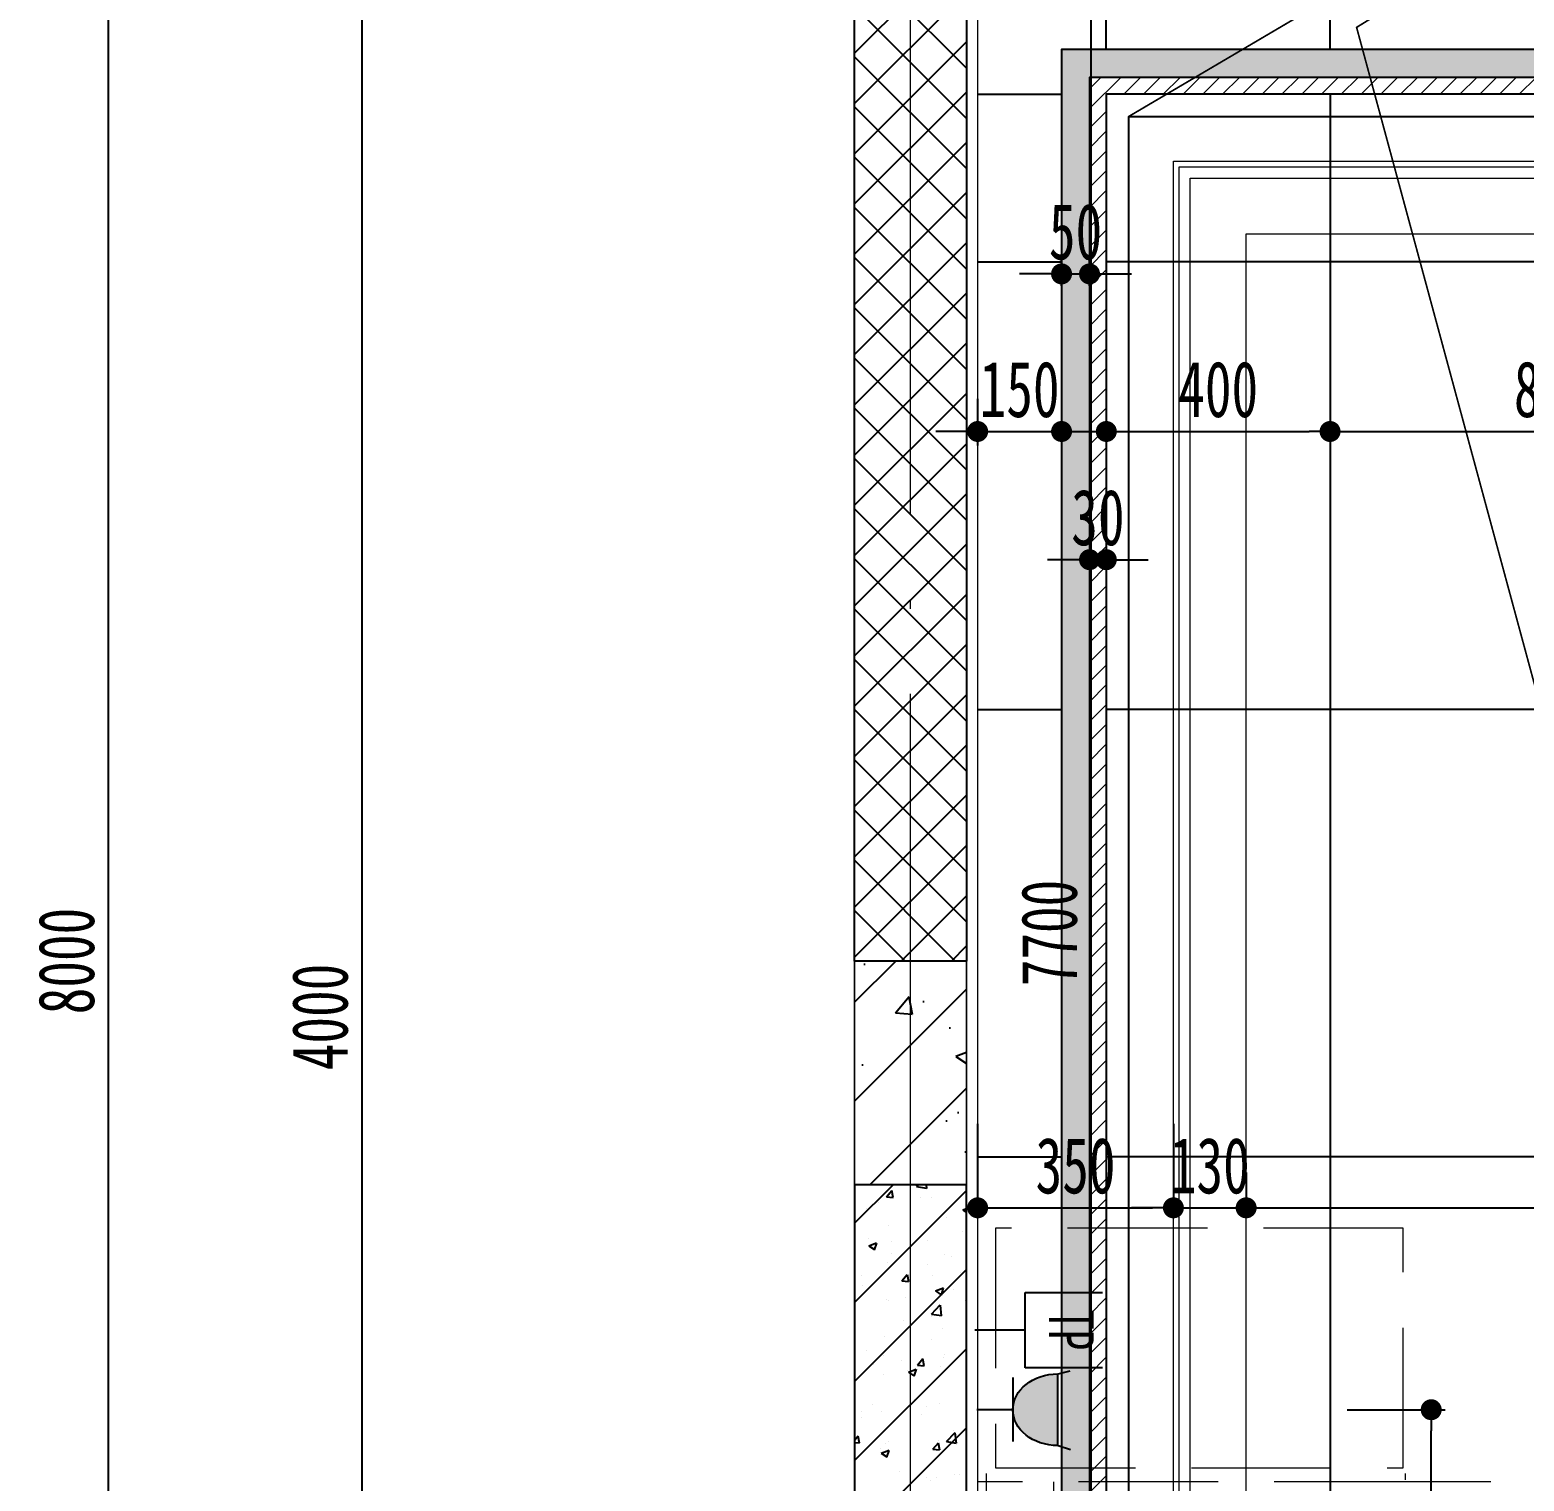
# Model space of a CAD drawing. Header units: millimetres. Extents: x 815519 to 890079, y 147095 to 251022.
# Drawn here: x 840538 to 843209, y 213588 to 216182 of the extents above; entities that cross this region are included whole.
import ezdxf
from ezdxf.enums import TextEntityAlignment as Align

# ---------------------------------------------------------------- set-up
doc = ezdxf.new("R2010")
doc.units = ezdxf.units.MM
doc.header["$LTSCALE"] = 1000
for name, pattern in [('DASH', [0.35, 0.25, -0.1]), ('DASHDOT', [1, 0.5, -0.25, 0, -0.25]), ('DOTE', [61.468, 50.8, -5.08, 0.508, -5.08])]:
    doc.linetypes.add(name, pattern=pattern)
doc.layers.get('Defpoints').update_dxf_attribs({"color": 1})
for name, color, linetype in [('A-完成面尺寸标注', 53, 'Continuous'), ('A-尺寸标注', 53, 'Continuous'), ('EL-插座设备', 11, 'Continuous'), ('FC-地面分割', 142, 'Continuous'), ('FC-材料分缝', 8, 'Continuous'), ('PC_预制内墙', 31, 'Continuous'), ('PC_预制内墙填充', 17, 'Continuous'), ('PUB_HATCH', 8, 'Continuous'), ('RC-天花灯带', 1, 'Continuous'), ('开关', 6, 'Continuous')]:
    doc.layers.add(name, color=color, linetype=linetype)
for name, color, linetype, lineweight in [('EL-插座尺寸', 53, 'Continuous', 0), ('EL-线路控制', 11, 'Continuous', 0), ('FC-地面填充', 250, 'Continuous', 0), ('FC-地面尺寸', 53, 'Continuous', 0), ('FF-活动家具', 33, 'Continuous', 0), ('L-梁', 91, 'DASH', 0), ('RC-天花尺寸', 53, 'Continuous', 0), ('RC-天花造型', 40, 'Continuous', 0), ('S-WALL', 255, 'Continuous', 0), ('S-装饰完成线', 30, 'Continuous', 0), ('S-轴线', 149, 'DOTE', 0)]:
    doc.layers.add(name, color=color, linetype=linetype, lineweight=lineweight)
doc.styles.add('HZ', font='')
doc.styles.get("Standard").update_dxf_attribs({"font": 'gbenor.shx', "bigfont": 'gbcbig.shx'})
doc.styles.add('TH-STYLE1', font='', dxfattribs={"width": 0.7})
doc.styles.add('文字标注', font='')
doc.styles.get('HZ').set_extended_font_data('SimSun')
doc.styles.get('TH-STYLE1').set_extended_font_data('STFangsong')
doc.styles.get('文字标注').set_extended_font_data('SimSun')
doc.linetypes.add('LED_LINE', pattern='A,20,-0.2,["LED",Standard,S=4,R=0,X=-0.1,Y=-0.05],-15', length=35.2)
doc.dimstyles.new('[布局]1：50', dxfattribs={"dimtxt": 2, "dimasz": 0.75, "dimexe": 0.5, "dimexo": 0.8, "dimgap": 0.5, "dimtad": 1, "dimdec": 0, "dimlfac": 50, "dimrnd": 5, "dimdsep": 46, "dimtxsty": 'TH-STYLE1', "dimblk": 'DOT', "dimcen": 1, "dimdle": 0.5, "dimclrd": 53, "dimclre": 53, "dimclrt": 53, "dimadec": 0, "dimazin": 0, "dimtfac": 1, "dimtdec": 0, "dimtix": 1, "dimtmove": 2, "dimatfit": 3, "dimldrblk": 'HBA_DIMENSION_TICK-天华', "dimfxl": 3, "dimfxlon": 1, "dimarcsym": 0})
doc.dimstyles.new('TH-1：50', dxfattribs={"dimscale": 50, "dimtxt": 2, "dimasz": 0.75, "dimexe": 0.5, "dimexo": 0.8, "dimgap": 0.5, "dimtad": 1, "dimdec": 0, "dimrnd": 5, "dimdsep": 46, "dimtxsty": 'TH-STYLE1', "dimblk": 'DOT', "dimcen": 1, "dimdle": 0.5, "dimclrd": 53, "dimclre": 53, "dimclrt": 2, "dimadec": 0, "dimazin": 2, "dimtfac": 1, "dimtdec": 0, "dimtix": 1, "dimtmove": 2, "dimatfit": 3, "dimldrblk": 'HBA_DIMENSION_TICK-天华', "dimfxl": 3, "dimfxlon": 1, "dimarcsym": 0})
doc.dimstyles.new('TH-[布局]1：50', dxfattribs={"dimscale": 0, "dimtxt": 2, "dimasz": 0.75, "dimexe": 0.3, "dimexo": 0.8, "dimgap": 0.5, "dimtad": 1, "dimdec": 0, "dimrnd": 5, "dimdsep": 46, "dimtxsty": 'TH-STYLE1', "dimblk": 'DOT', "dimcen": 1, "dimdle": 0.5, "dimclrd": 53, "dimclre": 53, "dimclrt": 53, "dimadec": 0, "dimazin": 2, "dimtfac": 1, "dimtdec": 0, "dimtix": 1, "dimtmove": 2, "dimatfit": 3, "dimldrblk": 'HBA_DIMENSION_TICK-天华', "dimfxl": 3, "dimfxlon": 1, "dimarcsym": 0})

# ---------------------------------------------------------------- blocks, each defined once
blk = doc.blocks.new('A$C192F2CD6')
at = {"layer": 'FF-活动家具', "linetype": 'DASH'}
for p, q in [((760.8, 3115), (32, 3115)), ((32, 3115), (32, 2686.7)), ((760.8, 2686.7), (760.8, 3115)), ((15, 2676.4), (10.8, 15)), ((32, 2686.7), (760.8, 2686.7)), ((760.8, 915), (765, 2676.4)), ((780, 2661.4), (0, 2661.4)), ((135.6, 2661.4), (130.8, 120.9)), ((2317.3, 2661.4), (765, 2661.4)), ((2317.3, 501.2), (2317.3, 2661.4)), ((145.6, 2391.7), (0, 2391.7)), ((762.9, 1795.7), (134, 1796.9)), ((760.8, 915), (130.8, 915)), ((755.8, 135), (755.8, 915)), ((1439.7, 915), (760.8, 915)), ((1424.7, 772.1), (1424.7, 930)), ((1979.6, 772.1), (1206.1, 772.1)), ((1206.1, 772.1), (1206.1, 149.2)), ((1979.6, 149.2), (1979.6, 772.1)), ((1979.6, 501.2), (2317.3, 501.2)), ((755.8, 135), (118.2, 135)), ((755.8, 150), (755.8, 15)), ((1206.1, 149.2), (1979.6, 149.2)), ((1424.7, 0), (1424.7, 149.2)), ((10.8, 15), (1439.7, 15))]:
    blk.add_line(p, q, dxfattribs=at)
blk.add_lwpolyline([(1076.4, 2243), (1776.4, 2243), (1776.4, 1243), (1076.4, 1243)], close=True, dxfattribs=at)
for points in [[(168.5, 930.1), (297.5, 817.3), (289.5, 686.7), (254.2, 650.6), (209.7, 683.2), (164.4, 760.8), (141.5, 957), (147.2, 977.7), (168.5, 930.1)], [(158.6, 805.8), (287.7, 492.9), (279.7, 162.4), (244.4, 126.3), (199.9, 158.8), (154.5, 436.5), (131.7, 632.7), (137.4, 853.4), (158.6, 805.8)]]:
    blk.add_open_spline(points, degree=3, knots=[0, 0, 0, 0, 227.09049, 319.650907, 398.601313, 591.058169, 751.510384, 861.756138, 861.756138, 861.756138, 861.756138], dxfattribs=at)
blk = doc.blocks.new('wgwegwevberr')
at = {"layer": 'L-梁', "linetype": 'DASH'}
for p, q in [((842012.3, 143243.9), (842012.3, 147343.9)), ((842212.3, 143243.9), (842212.3, 147343.9))]:
    blk.add_line(p, q, dxfattribs=at)
blk = doc.blocks.new('_Dot')
at = {"color": 33, "linetype": 'ByBlock', "lineweight": -2}
blk.add_line((-0.5, 0), (-1, 0), dxfattribs=at)
at = {"color": 33, "linetype": 'ByBlock', "const_width": 0.5}
blk.add_lwpolyline([(-0.25, 0, 1), (0.25, 0, 1)], format="xyb", close=True, dxfattribs=at)
blk = doc.blocks.new('*D382')
at = {"layer": 'Defpoints', "color": 0, "transparency": 16777216}
for p in [(842232.3, 213715.2, 6.9), (843043.1, 213715.2), (842232.3, 211165.2)]:
    blk.add_point(p, dxfattribs=at)
at = {"layer": 'EL-插座尺寸', "color": 53, "lineweight": -2, "transparency": 16777216}
for p, q in [((842893.1, 213715.2), (843068.1, 213715.2)), ((843043.1, 211202.7), (843043.1, 213677.7)), ((842893.1, 211165.2), (843068.1, 211165.2))]:
    blk.add_line(p, q, dxfattribs=at)
at = {"layer": 'EL-插座尺寸', "color": 53, "lineweight": -2, "transparency": 16777216, "xscale": 37.5, "yscale": 37.5, "zscale": 37.5}
for p, rotation in [((843043.1, 213715.2), 90), ((843043.1, 211165.2), 270)]:
    blk.add_blockref('_Dot', p, dxfattribs=dict(at, rotation=rotation))
at = {"layer": 'EL-插座尺寸', "color": 2, "transparency": 16777216, "insert": (842968.1, 212440.2), "char_height": 100, "attachment_point": 5, "rotation": 90, "style": 'TH-STYLE1'}
blk.add_mtext('2550', dxfattribs=at)
blk = doc.blocks.new('HBA_DIMENSION_TICK-天华')
at = {"color": 50, "linetype": 'ByBlock'}
for points in [[(-72.714, 62.307), (-54.906, 79.963), (-12, -0.037), (0, 0)], [(-72.714, -62.307), (-54.906, -79.963), (-12, 0.037), (0, 0)]]:
    blk.add_solid(points, dxfattribs=at)
blk = doc.blocks.new('*D454')
at = {"layer": 'A-尺寸标注', "color": 53, "lineweight": -2, "ltscale": 0.5, "transparency": 16777216}
for p, q in [((840828.7, 218517.5), (840653.7, 218517.5)), ((840678.7, 210555), (840678.7, 218480)), ((840828.7, 210517.5), (840653.7, 210517.5))]:
    blk.add_line(p, q, dxfattribs=at)
at = {"layer": 'Defpoints', "color": 0, "ltscale": 0.5, "transparency": 16777216}
for p in [(840678.7, 218517.5), (841509.8, 218517.5), (841509.8, 210517.5)]:
    blk.add_point(p, dxfattribs=at)
at = {"layer": 'A-尺寸标注', "color": 53, "lineweight": -2, "ltscale": 0.5, "transparency": 16777216, "xscale": 37.5, "yscale": 37.5, "zscale": 37.5}
for p, rotation in [((840678.7, 218517.5), 90), ((840678.7, 210517.5), 270)]:
    blk.add_blockref('_Dot', p, dxfattribs=dict(at, rotation=rotation))
at = {"layer": 'A-尺寸标注', "color": 2, "ltscale": 0.5, "transparency": 16777216, "insert": (840603.7, 214517.5), "char_height": 100, "attachment_point": 5, "rotation": 90, "style": 'TH-STYLE1'}
blk.add_mtext('8000', dxfattribs=at)
blk = doc.blocks.new('*D458')
at = {"layer": 'A-尺寸标注', "color": 53, "lineweight": -2, "ltscale": 0.5, "transparency": 16777216}
for p, q in [((841282, 216417.5), (841107, 216417.5)), ((841132, 212455), (841132, 216380)), ((841282, 212417.5), (841107, 212417.5))]:
    blk.add_line(p, q, dxfattribs=at)
at = {"layer": 'Defpoints', "color": 0, "ltscale": 0.5, "transparency": 16777216}
for p in [(841132, 216417.5), (842232, 216417.5), (842232, 212417.5)]:
    blk.add_point(p, dxfattribs=at)
at = {"layer": 'A-尺寸标注', "color": 53, "lineweight": -2, "ltscale": 0.5, "transparency": 16777216, "xscale": 37.5, "yscale": 37.5, "zscale": 37.5}
for p, rotation in [((841132, 216417.5), 90), ((841132, 212417.5), 270)]:
    blk.add_blockref('_Dot', p, dxfattribs=dict(at, rotation=rotation))
at = {"layer": 'A-尺寸标注', "color": 2, "ltscale": 0.5, "transparency": 16777216, "insert": (841057, 214417.5), "char_height": 100, "attachment_point": 5, "rotation": 90, "style": 'TH-STYLE1'}
blk.add_mtext('4000', dxfattribs=at)
blk = doc.blocks.new('*D991')
at = {"layer": 'A-完成面尺寸标注', "color": 53, "lineweight": -2, "ltscale": 0.5, "transparency": 16777216}
for p, q in [((842285.6, 218417.5), (842460.5, 218417.5)), ((842435.5, 210755), (842435.5, 218380)), ((842285.6, 210717.5), (842460.5, 210717.5))]:
    blk.add_line(p, q, dxfattribs=at)
at = {"layer": 'Defpoints', "color": 0, "ltscale": 0.5, "transparency": 16777216}
for p in [(842212.3, 218417.5, 6.9), (842435.5, 218417.5), (842212.3, 210717.5, 6.9)]:
    blk.add_point(p, dxfattribs=at)
at = {"layer": 'A-完成面尺寸标注', "color": 53, "lineweight": -2, "ltscale": 0.5, "transparency": 16777216, "xscale": 37.49999999999999, "yscale": 37.49999999999999, "zscale": 37.49999999999999}
for p, rotation in [((842435.5, 218417.5), 90), ((842435.5, 210717.5), 270)]:
    blk.add_blockref('_Dot', p, dxfattribs=dict(at, rotation=rotation))
at = {"layer": 'A-完成面尺寸标注', "color": 53, "ltscale": 0.5, "transparency": 16777216, "insert": (842360.5, 214567.5), "char_height": 100, "attachment_point": 5, "rotation": 90, "style": 'TH-STYLE1'}
blk.add_mtext('7700', dxfattribs=at)
blk = doc.blocks.new('*D325')
at = {"layer": 'Defpoints', "color": 0, "ltscale": 0.5, "transparency": 16777216}
for p in [(842232.3, 214273.6), (842582.3, 214273.6), (842582.3, 214076.2)]:
    blk.add_point(p, dxfattribs=at)
at = {"layer": 'RC-天花尺寸', "color": 53, "lineweight": -2, "ltscale": 0.5, "transparency": 16777216}
for p, q in [((842232.3, 214226.2), (842232.3, 214061.2)), ((842582.3, 214226.2), (842582.3, 214061.2)), ((842269.8, 214076.2), (842544.8, 214076.2))]:
    blk.add_line(p, q, dxfattribs=at)
at = {"layer": 'RC-天花尺寸', "color": 53, "lineweight": -2, "ltscale": 0.5, "transparency": 16777216, "xscale": 37.49999999999999, "yscale": 37.49999999999999, "zscale": 37.49999999999999, "rotation": 180}
blk.add_blockref('_Dot', (842232.3, 214076.2), dxfattribs=at)
at = {"layer": 'RC-天花尺寸', "color": 53, "lineweight": -2, "ltscale": 0.5, "transparency": 16777216, "xscale": 37.49999999999999, "yscale": 37.49999999999999, "zscale": 37.49999999999999}
blk.add_blockref('_Dot', (842582.3, 214076.2), dxfattribs=at)
at = {"layer": 'RC-天花尺寸', "color": 53, "ltscale": 0.5, "transparency": 16777216, "insert": (842407.3, 214151.2), "char_height": 100, "attachment_point": 5, "style": 'TH-STYLE1'}
blk.add_mtext('350', dxfattribs=at)
blk = doc.blocks.new('*D324')
at = {"layer": 'Defpoints', "color": 0, "ltscale": 0.5, "transparency": 16777216}
for p in [(842582.3, 214179.6), (842712.3, 214179.6), (842712.3, 214076.2)]:
    blk.add_point(p, dxfattribs=at)
at = {"layer": 'RC-天花尺寸', "color": 53, "lineweight": -2, "ltscale": 0.5, "transparency": 16777216}
for p, q in [((842582.3, 214139.6), (842582.3, 214061.2)), ((842712.3, 214139.6), (842712.3, 214061.2)), ((842544.8, 214076.2), (842507.3, 214076.2)), ((842582.3, 214076.2), (842712.3, 214076.2)), ((842749.8, 214076.2), (842787.3, 214076.2))]:
    blk.add_line(p, q, dxfattribs=at)
at = {"layer": 'RC-天花尺寸', "color": 53, "lineweight": -2, "ltscale": 0.5, "transparency": 16777216, "xscale": 37.49999999999999, "yscale": 37.49999999999999, "zscale": 37.49999999999999}
blk.add_blockref('_Dot', (842582.3, 214076.2), dxfattribs=at)
at = {"layer": 'RC-天花尺寸', "color": 53, "lineweight": -2, "ltscale": 0.5, "transparency": 16777216, "xscale": 37.49999999999999, "yscale": 37.49999999999999, "zscale": 37.49999999999999, "rotation": 180}
blk.add_blockref('_Dot', (842712.3, 214076.2), dxfattribs=at)
at = {"layer": 'RC-天花尺寸', "color": 53, "ltscale": 0.5, "transparency": 16777216, "insert": (842647.3, 214151.2), "char_height": 100, "attachment_point": 5, "style": 'TH-STYLE1'}
blk.add_mtext('130', dxfattribs=at)
blk = doc.blocks.new('*D323')
at = {"layer": 'Defpoints', "color": 0, "ltscale": 0.5, "transparency": 16777216}
for p in [(842712.3, 214179.6), (845012.3, 214166.9), (845012.3, 214076.2)]:
    blk.add_point(p, dxfattribs=at)
at = {"layer": 'RC-天花尺寸', "color": 53, "lineweight": -2, "ltscale": 0.5, "transparency": 16777216}
for p, q in [((842712.3, 214139.6), (842712.3, 214061.2)), ((845012.3, 214126.9), (845012.3, 214061.2)), ((842749.8, 214076.2), (844974.8, 214076.2))]:
    blk.add_line(p, q, dxfattribs=at)
at = {"layer": 'RC-天花尺寸', "color": 53, "lineweight": -2, "ltscale": 0.5, "transparency": 16777216, "xscale": 37.49999999999999, "yscale": 37.49999999999999, "zscale": 37.49999999999999, "rotation": 180}
blk.add_blockref('_Dot', (842712.3, 214076.2), dxfattribs=at)
at = {"layer": 'RC-天花尺寸', "color": 53, "lineweight": -2, "ltscale": 0.5, "transparency": 16777216, "xscale": 37.49999999999999, "yscale": 37.49999999999999, "zscale": 37.49999999999999}
blk.add_blockref('_Dot', (845012.3, 214076.2), dxfattribs=at)
at = {"layer": 'RC-天花尺寸', "color": 53, "ltscale": 0.5, "transparency": 16777216, "insert": (843862.3, 214151.2), "char_height": 100, "attachment_point": 5, "style": 'TH-STYLE1'}
blk.add_mtext('2300', dxfattribs=at)
blk = doc.blocks.new('*D1551')
at = {"layer": 'Defpoints', "color": 0, "transparency": 16777216}
for p in [(842232.3, 215562.9), (842382.3, 215562.9), (842382.3, 215464.3)]:
    blk.add_point(p, dxfattribs=at)
at = {"layer": 'FC-地面尺寸', "color": 53, "lineweight": -2, "transparency": 16777216}
for p, q in [((842232.3, 215522.9), (842232.3, 215439.3)), ((842382.3, 215522.9), (842382.3, 215439.3)), ((842194.8, 215464.3), (842157.3, 215464.3)), ((842232.3, 215464.3), (842382.3, 215464.3)), ((842419.8, 215464.3), (842457.3, 215464.3))]:
    blk.add_line(p, q, dxfattribs=at)
at = {"layer": 'FC-地面尺寸', "color": 53, "lineweight": -2, "transparency": 16777216, "xscale": 37.49999999999999, "yscale": 37.49999999999999, "zscale": 37.49999999999999}
blk.add_blockref('_Dot', (842232.3, 215464.3), dxfattribs=at)
at = {"layer": 'FC-地面尺寸', "color": 53, "lineweight": -2, "transparency": 16777216, "xscale": 37.49999999999999, "yscale": 37.49999999999999, "zscale": 37.49999999999999, "rotation": 180}
blk.add_blockref('_Dot', (842382.3, 215464.3), dxfattribs=at)
at = {"layer": 'FC-地面尺寸', "color": 53, "transparency": 16777216, "insert": (842307.3, 215539.3), "char_height": 100, "attachment_point": 5, "style": 'TH-STYLE1'}
blk.add_mtext('150', dxfattribs=at)
blk = doc.blocks.new('*D1552')
at = {"layer": 'Defpoints', "color": 0, "transparency": 16777216}
for p in [(842432.3, 215746.1), (842382.3, 215685), (842432.3, 215685)]:
    blk.add_point(p, dxfattribs=at)
at = {"layer": 'FC-地面尺寸', "color": 53, "lineweight": -2, "transparency": 16777216}
for p, q in [((842382.3, 215725), (842382.3, 215771.1)), ((842432.3, 215725), (842432.3, 215771.1)), ((842344.8, 215746.1), (842307.3, 215746.1)), ((842382.3, 215746.1), (842432.3, 215746.1)), ((842469.8, 215746.1), (842507.3, 215746.1))]:
    blk.add_line(p, q, dxfattribs=at)
at = {"layer": 'FC-地面尺寸', "color": 53, "lineweight": -2, "transparency": 16777216, "xscale": 37.49999999999999, "yscale": 37.49999999999999, "zscale": 37.49999999999999}
blk.add_blockref('_Dot', (842382.3, 215746.1), dxfattribs=at)
at = {"layer": 'FC-地面尺寸', "color": 53, "lineweight": -2, "transparency": 16777216, "xscale": 37.49999999999999, "yscale": 37.49999999999999, "zscale": 37.49999999999999, "rotation": 180}
blk.add_blockref('_Dot', (842432.3, 215746.1), dxfattribs=at)
at = {"layer": 'FC-地面尺寸', "color": 53, "transparency": 16777216, "insert": (842407.3, 215821.1), "char_height": 100, "attachment_point": 5, "style": 'TH-STYLE1'}
blk.add_mtext('50', dxfattribs=at)
blk = doc.blocks.new('*D1553')
at = {"layer": 'Defpoints', "color": 0, "transparency": 16777216}
for p in [(842432.3, 215305.6), (842462.3, 215305.6), (842462.3, 215235.1)]:
    blk.add_point(p, dxfattribs=at)
at = {"layer": 'FC-地面尺寸', "color": 53, "lineweight": -2, "transparency": 16777216}
for p, q in [((842432.3, 215265.6), (842432.3, 215210.1)), ((842462.3, 215265.6), (842462.3, 215210.1)), ((842394.8, 215235.1), (842357.3, 215235.1)), ((842432.3, 215235.1), (842462.3, 215235.1)), ((842499.8, 215235.1), (842537.3, 215235.1))]:
    blk.add_line(p, q, dxfattribs=at)
at = {"layer": 'FC-地面尺寸', "color": 53, "lineweight": -2, "transparency": 16777216, "xscale": 37.49999999999999, "yscale": 37.49999999999999, "zscale": 37.49999999999999}
blk.add_blockref('_Dot', (842432.3, 215235.1), dxfattribs=at)
at = {"layer": 'FC-地面尺寸', "color": 53, "lineweight": -2, "transparency": 16777216, "xscale": 37.49999999999999, "yscale": 37.49999999999999, "zscale": 37.49999999999999, "rotation": 180}
blk.add_blockref('_Dot', (842462.3, 215235.1), dxfattribs=at)
at = {"layer": 'FC-地面尺寸', "color": 53, "transparency": 16777216, "insert": (842447.3, 215310.1), "char_height": 100, "attachment_point": 5, "style": 'TH-STYLE1'}
blk.add_mtext('30', dxfattribs=at)
blk = doc.blocks.new('*D1554')
at = {"layer": 'Defpoints', "color": 0, "transparency": 16777216}
for p in [(842462.3, 215523.4), (842862.3, 215523.4), (842862.3, 215464.3)]:
    blk.add_point(p, dxfattribs=at)
at = {"layer": 'FC-地面尺寸', "color": 53, "lineweight": -2, "transparency": 16777216}
for p, q in [((842462.3, 215483.4), (842462.3, 215439.3)), ((842862.3, 215483.4), (842862.3, 215439.3)), ((842499.8, 215464.3), (842824.8, 215464.3))]:
    blk.add_line(p, q, dxfattribs=at)
at = {"layer": 'FC-地面尺寸', "color": 53, "lineweight": -2, "transparency": 16777216, "xscale": 37.49999999999999, "yscale": 37.49999999999999, "zscale": 37.49999999999999, "rotation": 180}
blk.add_blockref('_Dot', (842462.3, 215464.3), dxfattribs=at)
at = {"layer": 'FC-地面尺寸', "color": 53, "lineweight": -2, "transparency": 16777216, "xscale": 37.49999999999999, "yscale": 37.49999999999999, "zscale": 37.49999999999999}
blk.add_blockref('_Dot', (842862.3, 215464.3), dxfattribs=at)
at = {"layer": 'FC-地面尺寸', "color": 53, "transparency": 16777216, "insert": (842662.3, 215539.3), "char_height": 100, "attachment_point": 5, "style": 'TH-STYLE1'}
blk.add_mtext('400', dxfattribs=at)
blk = doc.blocks.new('*D1556')
at = {"layer": 'Defpoints', "color": 0, "transparency": 16777216}
for p in [(842862.3, 215533.6), (843662.3, 215533.6), (843662.3, 215464.3)]:
    blk.add_point(p, dxfattribs=at)
at = {"layer": 'FC-地面尺寸', "color": 53, "lineweight": -2, "transparency": 16777216}
for p, q in [((842862.3, 215493.6), (842862.3, 215439.3)), ((843662.3, 215493.6), (843662.3, 215439.3)), ((842899.8, 215464.3), (843624.8, 215464.3))]:
    blk.add_line(p, q, dxfattribs=at)
at = {"layer": 'FC-地面尺寸', "color": 53, "lineweight": -2, "transparency": 16777216, "xscale": 37.49999999999999, "yscale": 37.49999999999999, "zscale": 37.49999999999999, "rotation": 180}
blk.add_blockref('_Dot', (842862.3, 215464.3), dxfattribs=at)
at = {"layer": 'FC-地面尺寸', "color": 53, "lineweight": -2, "transparency": 16777216, "xscale": 37.49999999999999, "yscale": 37.49999999999999, "zscale": 37.49999999999999}
blk.add_blockref('_Dot', (843662.3, 215464.3), dxfattribs=at)
at = {"layer": 'FC-地面尺寸', "color": 53, "transparency": 16777216, "insert": (843262.3, 215539.3), "char_height": 100, "attachment_point": 5, "style": 'TH-STYLE1'}
blk.add_mtext('800', dxfattribs=at)
blk = doc.blocks.new('A$C0F24531A')
at = {"layer": 'EL-插座设备'}
blk.add_hatch(color=11, dxfattribs=at).paths.add_polyline_path([(-2.977, 5.372, 0.998307), (2.976, 5.372)])
at = {"layer": 'EL-插座设备', "color": 11}
for p, q in [((-2.977, 5.397), (-3.309, 6.215)), ((2.976, 5.406), (3.223, 6.198)), ((-2.977, 5.372), (2.976, 5.372)), ((2.976, 5.372), (2.976, 5.406)), ((2.672, 2.391), (-2.628, 2.391)), ((0, 2.401), (0, 0))]:
    blk.add_line(p, q, dxfattribs=at)
blk.add_arc((-0.001, 5.377), 2.976, 180.09681, 359.90268, dxfattribs=at)
blk = doc.blocks.new('A$C43BA3555')
at = {"layer": 'EL-插座设备', "color": 11, "xscale": 42.42424242361449, "yscale": 42.42424242361449, "zscale": 42.42424242361449, "rotation": 180}
blk.add_blockref('A$C0F24531A', (0, 0), dxfattribs=at)
at = {"layer": 'EL-插座设备', "color": 11, "style": '文字标注'}
blk.add_attdef('F', (-32.4, -348.7), '', height=106.1, dxfattribs=at)
blk = doc.blocks.new('A$C66266C87')
at = {"layer": 'EL-插座设备'}
for p, q in [((0, 1.131), (0, 2.859)), ((3.36, 2.859), (3.36, 1.131)), ((3.36, 1.131), (0, 1.131)), ((1.68, 1.131), (1.68, 0))]:
    blk.add_line(p, q, dxfattribs=at)
at = {"layer": 'EL-插座设备', "style": 'HZ', "width": 0.8}
blk.add_attdef('OUT', (0.558, 1.476), '', height=1.12, dxfattribs=at)
blk = doc.blocks.new('A$C746D5DE6')
at = {"layer": 'PC_预制内墙'}
for p, q in [((0, 4331.1), (68.8, 4399.9)), ((0, 4189.7), (200, 4389.7)), ((56.9, 4378.4), (66.5, 4389.8)), ((63.5, 4394.3), (63.5, 4394.3)), ((69.1, 4376.9), (66.8, 4389.4)), ((111, 4396.7), (114.2, 4399.9)), ((111, 4396.7), (128.8, 4393.9)), ((129.1, 4393.5), (128.4, 4399.9)), ((21.1, 4356.8), (21.1, 4356.8)), ((42.7, 4368), (42.7, 4368)), ((56.9, 4378.4), (68.8, 4377.3)), ((118.5, 4378), (118.5, 4378)), ((137.8, 4376.8), (137.8, 4376.8)), ((193.5, 4355.1), (200, 4357.6)), ((193.5, 4355.1), (200, 4350.8)), ((61.1, 4327.7), (61.1, 4327.7)), ((163.8, 4341.8), (163.8, 4341.8)), ((24.3, 4303.9), (24.3, 4303.9)), ((192.2, 4315.8), (192.2, 4315.8)), ((25.5, 4290.6), (39.5, 4296)), ((25.5, 4290.6), (35.5, 4283.9)), ((35.7, 4283.5), (39.8, 4295.6)), ((65.9, 4299.1), (65.9, 4299.1)), ((66.4, 4277), (66.4, 4277)), ((131, 4299.4), (131, 4299.4)), ((161.3, 4275.2), (161.3, 4275.2)), ((0, 4048.3), (200, 4248.3)), ((58.6, 4261.1), (58.6, 4261.1)), ((129.5, 4257.5), (129.5, 4257.5)), ((173.2, 4272.5), (173.2, 4272.5)), ((12.9, 4237.4), (12.9, 4237.4)), ((13.3, 4220.3), (13.3, 4220.3)), ((84.6, 4227.9), (94.3, 4239.4)), ((84.6, 4227.9), (96.6, 4226.9)), ((96.9, 4226.4), (94.6, 4239)), ((139.6, 4236.9), (139.6, 4236.9)), ((189.6, 4243.5), (189.6, 4243.5)), ((56.2, 4194.6), (56.2, 4194.6)), ((91.2, 4197.7), (91.2, 4197.7)), ((144.9, 4210.1), (158.9, 4215.5)), ((144.9, 4210.1), (154.8, 4203.4)), ((155.1, 4203), (159.2, 4215)), ((158.9, 4208.6), (158.9, 4208.6)), ((177.4, 4213.5), (177.4, 4213.5)), ((60.8, 4193.5), (60.8, 4193.5)), ((137.6, 4168.7), (153.1, 4185)), ((137.6, 4168.7), (155.3, 4166)), ((155.6, 4165.6), (153.4, 4184.6)), ((198, 4193.2), (198, 4193.2)), ((87, 4158), (87, 4158)), ((137, 4164.6), (137, 4164.6)), ((156.5, 4142.1), (156.5, 4142.1)), ((53.8, 4128), (53.8, 4128)), ((137.2, 4123.5), (137.2, 4123.5)), ((0, 3906.8), (200, 4106.8)), ((20.5, 4103.5), (20.5, 4103.5)), ((52.3, 4095.5), (52.3, 4095.5)), ((112.4, 4077.5), (122, 4089)), ((124.6, 4076), (122.3, 4088.5)), ((159.1, 4091), (159.1, 4091)), ((160.2, 4095.7), (160.2, 4095.7)), ((34.3, 4079.1), (34.3, 4079.1)), ((51.3, 4061.4), (51.3, 4061.4)), ((84.4, 4085.7), (84.4, 4085.7)), ((94.5, 4068.7), (94.5, 4068.7)), ((96.2, 4065.1), (110.2, 4070.5)), ((96.2, 4065.1), (106.2, 4058.4)), ((106.4, 4057.9), (110.5, 4070)), ((112.4, 4077.5), (124.3, 4076.4)), ((154, 4075.5), (154, 4075.5)), ((31.8, 4006.8), (31.8, 4006.8)), ((107.5, 4016.8), (107.5, 4016.8)), ((151.6, 4008.9), (151.6, 4008.9)), ((12.3, 3984.2), (12.3, 3984.2)), ((12.5, 3993.9), (12.5, 3993.9)), ((48.9, 3994.8), (48.9, 3994.8)), ((119.3, 3989.3), (119.3, 3989.3)), ((128.9, 4004.2), (128.9, 4004.2)), ((0, 3765.4), (200, 3965.4)), ((164.1, 3940.8), (179.7, 3957)), ((176.8, 3960.3), (176.8, 3960.3)), ((182.1, 3937.6), (179.9, 3956.6)), ((181.2, 3954.5), (181.2, 3954.5)), ((0, 3943.5), (6.3, 3951.1)), ((0, 3939.3), (8.6, 3938.5)), ((8.9, 3938.1), (6.6, 3950.6)), ((46.5, 3928.2), (46.5, 3928.2)), ((54.9, 3937.9), (54.9, 3937.9)), ((60.2, 3940.3), (60.2, 3940.3)), ((140.1, 3927), (149.8, 3938.5)), ((140.1, 3927), (152.1, 3926)), ((149.2, 3942.3), (149.2, 3942.3)), ((152.4, 3925.6), (150.1, 3938.1)), ((164.1, 3940.8), (181.9, 3938)), ((47.6, 3920), (61.6, 3925.4)), ((47.6, 3920), (57.5, 3913.3)), ((57.8, 3912.9), (61.8, 3925)), ((80.3, 3887.1), (80.3, 3887.1)), ((128.6, 3875.7), (128.6, 3875.7)), ((146.7, 3875.7), (146.7, 3875.7)), ((178.7, 3882.3), (178.7, 3882.3)), ((187.1, 3882.6), (187.1, 3882.6)), ((136.6, 3870.3), (136.6, 3870.3))]:
    blk.add_line(p, q, dxfattribs=at)
for points in [[(0, 8700), (200, 8700), (200, 4800), (0, 4800)], [(200, 4399.9), (0, 4399.9), (0, 2999.9), (200, 2999.9)]]:
    blk.add_lwpolyline(points, close=True, dxfattribs=at)
at = {"layer": 'PC_预制内墙填充'}
for p, q in [((0, 6423), (200, 6623)), ((200, 6396.5), (0, 6596.5)), ((0, 6333.2), (200, 6533.2)), ((200, 6306.7), (0, 6506.7)), ((0, 6243.4), (200, 6443.4)), ((200, 6216.9), (0, 6416.9)), ((0, 6153.6), (200, 6353.6)), ((200, 6127.1), (0, 6327.1)), ((0, 6063.8), (200, 6263.8)), ((200, 6037.3), (0, 6237.3)), ((0, 5974), (200, 6174)), ((200, 5947.5), (0, 6147.5)), ((0, 5884.2), (200, 6084.2)), ((200, 5857.7), (0, 6057.7)), ((0, 5794.4), (200, 5994.4)), ((200, 5767.9), (0, 5967.9)), ((0, 5704.6), (200, 5904.6)), ((200, 5678.1), (0, 5878.1)), ((0, 5614.8), (200, 5814.8)), ((200, 5588.3), (0, 5788.3)), ((0, 5525), (200, 5725)), ((200, 5498.5), (0, 5698.5)), ((0, 5435.2), (200, 5635.2)), ((200, 5408.7), (0, 5608.7)), ((0, 5345.4), (200, 5545.4)), ((200, 5318.9), (0, 5518.9)), ((0, 5255.6), (200, 5455.6)), ((200, 5229.1), (0, 5429.1)), ((0, 5165.8), (200, 5365.8)), ((200, 5139.3), (0, 5339.3)), ((0, 5076), (200, 5276)), ((200, 5049.5), (0, 5249.5)), ((0, 4986.2), (200, 5186.2)), ((200, 4959.7), (0, 5159.7)), ((0, 4896.4), (200, 5096.4)), ((200, 4869.9), (0, 5069.9)), ((0, 4806.6), (200, 5006.6)), ((180.1, 4800), (0, 4980.1)), ((83.2, 4800), (200, 4916.8)), ((90.3, 4800), (0, 4890.3)), ((173, 4800), (200, 4827)), ((0.5, 4800), (0, 4800.5))]:
    blk.add_line(p, q, dxfattribs=at)

msp = doc.modelspace()

# ---------------------------------------------------------------- hatches: boundary and pattern name
at = {"layer": 'FC-地面填充', "ltscale": 0.5}
h = msp.add_hatch(dxfattribs=at)
h.set_pattern_fill('大理石', color=256, scale=50, pattern_type=2)
h.set_pattern_definition([(41.9872125, (262.5, 36), (629.999983, 472.5000073), [10.09022, -2108.85545]), (68.1985905, (112.5, 20.25), (314.9999976, 944.9999946), [36.34986, -2508.14045]), (60.945396, (105, 2.25), (314.9999758, 472.500012), [15.44344, -3227.6799]), (90, (112.5, 15.75), (315, -2e-14), [4.5, -467.99997]), (71.565051, (259.5, 27), (1e-06, 472.5), [9.48683, -986.6306]), (171.469234, (259.5, 27), (-314.999998, 3.6e-06), [15.16781, -3170.0724]), (79.215702, (238.5, -2.25), (314.9999998, 1889.9999904), [32.06634, -3334.89895]), (62.1329961, (1.5, 141.75), (1259.99998061, 2362.50000902), [73.8093, -15426.1425]), (0, (6.04, 211.03), (0, 472.5), [0, -315]), (64.9831065, (210, 297), (629.9999984, 1417.4999907), [49.65884, -5164.5185]), (81.4391104, (331.5, 110.25), (629.99999884, 4252.49996763), [70.5359, -14742.001]), (82.8749836, (157.5, 153), (314.99997597, 2362.4999978), [36.28016, -7582.553]), (76.75948, (126, 54), (315.00000216, 1417.4999931), [78.58912, -8173.2675]), (0, (76.9, 54.23), (0, 472.5), [0, -315]), (0, (81.96, 49.17), (0, 472.5), [0, -315]), (0, (117.4, 74.46), (0, 472.5), [0, -315]), (0, (107.26, 130.1), (0, 472.5), [0, -315]), (59.0362434, (144, 130.5), (314.9999702, 472.5000116), [26.23928, -5484.01]), (0, (157.47, 152.13), (0, 472.5), [0, -315]), (0, (117.4, 135.16), (0, 472.5), [0, -315]), (0, (132.57, 165.5), (0, 472.5), [0, -315]), (0, (117.4, 120), (0, 472.5), [0, -315]), (50.194429, (300, 87.75), (315, 472.4999994), [11.71538, -2448.51325]), (90, (300, 74.25), (315, -2e-14), [13.5, -458.99998]), (43.66778, (283.5, 58.5), (944.999998, 944.9999951), [22.81036, -4767.36495]), (90, (283.5, 54), (315, -2e-14), [4.5, -467.99997]), (39.805571, (270, 42.75), (629.9999795, 472.5000167), [17.57306, -3672.76985]), (0, (223.67, 74.46), (0, 472.5), [0, -315]), (0, (300.7, 88.73), (0, 472.5), [0, -315]), (0, (300.7, 88.73), (0, 472.5), [0, -315]), (29.3577535, (307.5, 96.75), (944.999995, 472.5000022), [27.53634, -2863.7793]), (0, (299.6, 120), (0, 472.5), [0, -315]), (146.309932, (210, 297), (-629.9999979, 472.4999878), [32.44996, -3374.79595]), (8.1301023, (175.5, 234), (3149.9999744, 472.4999965), [31.8198, -6650.339]), (47.8624052, (105, 225), (1259.9999976, 1417.49999528), [42.4794, -8878.1955]), (14.620874, (36, 207), (1889.99998854, 472.5000191), [71.30919, -7416.1545]), (0, (61.7, 236.3), (0, 472.5), [0, -315]), (18.434949, (162, 189), (1259.999991, 472.4999952), [14.23025, -2974.12205]), (16.699244, (175.5, 193.5), (314.999993, 2.8e-05), [7.83023, -1636.51795]), (101.093723, (183, 195.75), (-630.00000934, 3307.49996524), [38.97836, -8146.4765]), (0, (142.7, 216.1), (0, 472.5), [0, -315]), (0, (175.33, 234.9), (0, 472.5), [0, -315]), (0, (132.57, 180.7), (0, 472.5), [0, -315]), (0, (92.1, 281.84), (0, 472.5), [0, -315]), (0, (76.9, 261.6), (0, 472.5), [0, -315]), (44.1449026, (157.5, 290.25), (944.99999728, 944.9999956), [35.53607, -7427.0385]), (54.5829447, (133.5, 256.5), (315.00000002, 472.49999563), [41.41331, -8655.3815]), (0, (157.92, 290.56), (0, 472.5), [0, -315]), (0, (112.32, 266.66), (0, 472.5), [0, -315]), (0, (157.92, 290.56), (0, 472.5), [0, -315]), (0, (133.55, 255.76), (0, 472.5), [0, -315]), (75.068583, (207, 238.5), (314.9999985, 1417.4999934), [11.64313, -2433.4143]), (90, (210, 249.75), (315, -2e-14), [47.25, -425.25]), (50.194429, (265.5, 447.75), (315, 472.4999994), [11.71538, -2448.51325]), (0, (178.1, 347.6), (0, 472.5), [0, -315]), (0, (188.24, 342.53), (0, 472.5), [0, -315]), (0, (147.75, 352.65), (0, 472.5), [0, -315]), (0, (198.37, 408.3), (0, 472.5), [0, -315]), (53.1301023, (231, 380.25), (315.0000004, 472.4999997), [22.5, -4702.4998]), (90, (231, 342), (315, -2e-14), [38.25, -434.24999]), (0, (231.05, 342.76), (0, 472.5), [0, -315]), (23.1985905, (255, 443.25), (944.999994, 472.4999966), [11.42366, -2387.5448]), (66.037511, (252, 436.5), (314.999997, 944.99999), [7.38664, -1543.8084]), (66.037511, (249, 429.75), (314.999997, 944.99999), [7.38664, -1543.8084]), (81.8698976, (244.5, 398.25), (315.00000136, 2362.4999988), [31.8198, -6650.339]), (90, (273, 456.75), (315, -2e-14), [11.25, -461.24999]), (0, (238.4, 472.5), (0, 472.5), [0, -315])])
h.paths.add_polyline_path([(845342.3, 216147.5), (842382.3, 216147.5), (842382.3, 210887.5), (845342.3, 210887.5)])
h.paths.add_polyline_path([(845292.3, 216097.5), (842432.3, 216097.5), (842432.3, 210937.5), (845292.3, 210937.5)], flags=16)
h = msp.add_hatch(dxfattribs=at)
h.set_pattern_fill('ANSI31', color=256, scale=200, style=0)
h.set_pattern_definition([(45, (0, 0), (-17.6776695, 17.6776695), [])])
h.paths.add_polyline_path([(845292.3, 216097.5), (842432.3, 216097.5), (842432.3, 210937.5), (845292.3, 210937.5)])
h.paths.add_polyline_path([(845262.3, 216067.5), (842462.3, 216067.5), (842462.3, 210967.5), (845262.3, 210967.5)], flags=16)
at = {"layer": 'FC-材料分缝', "ltscale": 0.5}
h = msp.add_hatch(dxfattribs=at)
h.set_pattern_fill('_USER', color=8, scale=800, angle=90, style=0, double=1, pattern_type=0)
h.set_pattern_definition([(90, (845262.3, 210967.5), (-800, 5e-14), []), (180, (845262.3, 210967.5), (-1e-13, -800), [])])
h.paths.add_polyline_path([(845262.3, 216067.5), (842462.3, 216067.5), (842462.3, 210967.5), (845262.3, 210967.5)])
at = {"layer": 'PUB_HATCH'}
h = msp.add_hatch(dxfattribs=at)
h.set_pattern_fill('钢筋混凝土', color=256, scale=50, style=0)
h.set_pattern_definition([(45, (-168259.29, 41209.81), (-88.388348, 88.388348), []), (50, (-168259.3, 41209.8), (358.63009, -31.37607), [37.5, -412.5]), (355, (-168259.3, 41209.8), (-69.37567, 376.09607), [30, -330]), (100.4514, (-168229.4, 41207.2), (289.25469, 344.71977), [31.8701, -350.57106]), (46.1842, (-168259.3, 41309.8), (533.62052, -82.7595), [56.25, -618.75]), (96.6356, (-168214.8, 41302.9), (467.33135, 487.05894), [47.80514, -525.8565]), (351.1842, (-168259.3, 41309.8), (467.33097, 487.0593), [45, -495]), (21, (-168209.3, 41284.8), (298.45353, -201.309445), [37.5, -412.5]), (326, (-168209.3, 41284.8), (121.65767, 362.57502), [30, -330]), (71.4514, (-168184.42, 41268.03), (420.11131, 161.26525), [31.8701, -350.57106]), (37.5, (-168259.29, 41209.81), (6.079928, 166.446927), [0, -326, 0, -335, 0, -331.25]), (7.5, (-168259.3, 41209.8), (131.53477, 197.205856), [0, -191, 0, -318.5, 0, -126.25]), (327.5, (-168370.79, 41209.81), (266.911218, -11.277436), [0, -125, 0, -390, 0, -517.5]), (317.5, (-168420.8, 41209.8), (291.593085, 50.05249), [0, -162.5, 0, -259, 0, -367.5])])
h.paths.add_polyline_path([(842012.3, 214117.5), (842212.3, 214117.5), (842212.3, 214517.4), (842012.3, 214517.4)])

# ---------------------------------------------------------------- linework, layer by layer
at = {"layer": 'EL-线路控制', "linetype": 'DASHDOT', "ltscale": 0.1, "const_width": 3}
for points in [[(843480.7, 216604), (842502.3, 216027.5)], [(843862.3, 212667.5), (842909.7, 216186.9), (843541, 216576.4)]]:
    msp.add_lwpolyline(points, dxfattribs=at)
at = {"layer": 'FC-地面分割', "color": 142, "ltscale": 0.5}
for points in [[(845342.3, 216147.5), (842382.3, 216147.5), (842382.3, 210887.5), (845342.3, 210887.5)], [(845262.3, 216067.5), (842462.3, 216067.5), (842462.3, 210967.5), (845262.3, 210967.5)]]:
    msp.add_lwpolyline(points, close=True, dxfattribs=at)
at = {"layer": 'FC-地面分割', "color": 8, "ltscale": 0.5}
msp.add_lwpolyline([(845292.3, 216097.5), (842432.3, 216097.5), (842432.3, 210937.5), (845292.3, 210937.5)], close=True, dxfattribs=at)
at = {"layer": 'FC-材料分缝', "color": 8, "ltscale": 0.5}
for p, q in [((842462.3, 216147.5), (842462.3, 216297.5)), ((842862.3, 216147.5), (842862.3, 216297.5)), ((842232.3, 216067.5), (842382.3, 216067.5)), ((842232.3, 215767.5), (842382.3, 215767.5)), ((842232.3, 214967.5), (842382.3, 214967.5)), ((842232.3, 214167.5), (842382.3, 214167.5))]:
    msp.add_line(p, q, dxfattribs=at)
at = {"layer": 'RC-天花灯带', "color": 1, "linetype": 'LED_LINE', "ltscale": 0.01}
msp.add_lwpolyline([(845222.3, 211207.5), (842502.3, 211207.5), (842502.3, 216027.5), (845222.3, 216027.5)], close=True, dxfattribs=at)
at = {"layer": 'RC-天花造型', "ltscale": 0.5}
msp.add_lwpolyline([(845142.3, 211287.5), (842582.3, 211287.5), (842582.3, 215947.5), (845142.3, 215947.5)], close=True, dxfattribs=at)
at = {"layer": 'RC-天花造型', "color": 250, "ltscale": 0.5}
msp.add_lwpolyline([(845132.3, 211297.5), (842592.3, 211297.5), (842592.3, 215937.5), (845132.3, 215937.5)], close=True, dxfattribs=at)
at = {"layer": 'RC-天花造型', "color": 8, "ltscale": 0.5}
for points in [[(845112.3, 211317.5), (842612.3, 211317.5), (842612.3, 215917.5), (845112.3, 215917.5)], [(845012.3, 211417.5), (842712.3, 211417.5), (842712.3, 215817.5), (845012.3, 215817.5)]]:
    msp.add_lwpolyline(points, close=True, dxfattribs=at)
at = {"layer": 'S-WALL'}
for p, q in [((842012.3, 218617.5), (842012.3, 210617.5)), ((842012.3, 212517.5), (842012.3, 218517.5)), ((842212.3, 212417.5), (842212.3, 218417.5)), ((842212.3, 218417.5), (842212.3, 210717.5))]:
    msp.add_line(p, q, dxfattribs=at)
msp.add_lwpolyline([(841412.3, 212517.5), (841412.3, 212317.5), (842012.3, 212317.5), (842012.3, 210517.5), (842612.3, 210517.5), (842612.3, 210717.5), (842212.3, 210717.5), (842212.3, 212517.5), (842212.3, 214517.5), (842012.3, 214517.5), (842012.3, 212517.5)], close=True, dxfattribs=at)
at = {"layer": 'S-装饰完成线', "ltscale": 0.5}
msp.add_lwpolyline([(842682.2, 218492.5), (842682.2, 218397.5), (842232.3, 218397.5), (842232.3, 210737.5), (842832.3, 210737.5), (842832.3, 210637.5)], dxfattribs=at)
at = {"layer": 'S-轴线', "linetype": 'DOTE', "ltscale": 0.03}
msp.add_line((842112.3, 207938.9), (842112.3, 219864.7), dxfattribs=at)

# ---------------------------------------------------------------- block references
at = {"ltscale": 0.5}
msp.add_blockref('A$C746D5DE6', (842012.3, 209717.5), dxfattribs=at)
at = {"layer": 'EL-插座设备'}
ref = msp.add_blockref('A$C66266C87', (842227, 213924.6), dxfattribs=dict(at, xscale=40, yscale=80, zscale=50, rotation=270))
ref.add_attrib('OUT', 'TP', dxfattribs={"layer": '开关', "color": 11, "height": 80, "rotation": 90, "style": '文字标注', "text_generation_flag": 6, "width": 0.666667}).set_placement((842359.9, 213857.9), align=Align.CENTER)
at = {"layer": 'EL-插座设备', "xscale": -0.508, "yscale": 0.635, "zscale": 0.508, "rotation": 89.99999832551904}
msp.add_blockref('A$C43BA3555', (842230.7, 213715.2), dxfattribs=at)
at = {"layer": 'FF-活动家具', "linetype": 'DASH'}
msp.add_blockref('A$C192F2CD6', (842232.3, 210924.7), dxfattribs=at)
at = {"layer": 'L-梁', "color": 7}
msp.add_blockref('wgwegwevberr', (0, 71273.6), dxfattribs=at)

# ---------------------------------------------------------------- dimensions: what is measured, and where the dimension line sits
at = {"layer": 'A-完成面尺寸标注', "ltscale": 0.5}
dim = msp.add_linear_dim(base=(842435.5, 218417.5, -6.9), p1=(842212.3, 210717.5), p2=(842212.3, 218417.5), angle=90, dimstyle='[布局]1：50', override={"dimscale": 50, "dimlfac": 1}, dxfattribs=at)
dim.commit()
dim.dimension.update_dxf_attribs({"geometry": '*D991', "text_midpoint": (842360.5, 214567.5, -6.9)})
at = {"layer": 'A-尺寸标注', "ltscale": 0.5}
for p1, p2, distance, picture, middle in [((841509.8, 210517.5), (841509.8, 218517.5), 831, '*D454', (840603.7, 214517.5)), ((842232, 212417.5), (842232, 216417.5), 1100, '*D458', (841057, 214417.5))]:
    dim = msp.add_aligned_dim(p1=p1, p2=p2, distance=distance, dimstyle='TH-1：50', dxfattribs=at)
    dim.commit()
    dim.dimension.update_dxf_attribs({"geometry": picture, "text_midpoint": middle})
at = {"layer": 'EL-插座尺寸'}
dim = msp.add_linear_dim(base=(843043.1, 213715.2, -6.9), p1=(842232.3, 211165.2, -6.9), p2=(842232.3, 213715.2), angle=90, dimstyle='TH-1：50', dxfattribs=at)
dim.commit()
dim.dimension.update_dxf_attribs({"geometry": '*D382', "text_midpoint": (842968.1, 212440.2, -6.9)})
at = {"layer": 'FC-地面尺寸'}
for base, p1, p2, picture, middle in [((842432.3, 215746.1, -6.9), (842382.3, 215685, -6.9), (842432.3, 215685, -6.9), '*D1552', (842407.3, 215821.1, -6.9)), ((842382.3, 215464.3, -6.9), (842232.3, 215562.9, -6.9), (842382.3, 215562.9, -6.9), '*D1551', (842307.3, 215539.3, -6.9)), ((842862.3, 215464.3, -6.9), (842462.3, 215523.4, -6.9), (842862.3, 215523.4, -6.9), '*D1554', (842662.3, 215539.3, -6.9)), ((843662.3, 215464.3, -6.9), (842862.3, 215533.6, -6.9), (843662.3, 215533.6, -6.9), '*D1556', (843262.3, 215539.3, -6.9)), ((842462.3, 215235.1, -6.9), (842432.3, 215305.6, -6.9), (842462.3, 215305.6, -6.9), '*D1553', (842447.3, 215310.1, -6.9))]:
    dim = msp.add_linear_dim(base=base, p1=p1, p2=p2, dimstyle='[布局]1：50', override={"dimscale": 50, "dimlfac": 1}, dxfattribs=at)
    dim.commit()
    dim.dimension.update_dxf_attribs({"geometry": picture, "text_midpoint": middle})
at = {"layer": 'RC-天花尺寸', "ltscale": 0.5}
for base, p1, p2, picture, middle in [((842582.3, 214076.2), (842232.3, 214273.6), (842582.3, 214273.6), '*D325', (842407.3, 214151.2)), ((842712.3, 214076.2), (842582.3, 214179.6), (842712.3, 214179.6), '*D324', (842647.3, 214151.2)), ((845012.3, 214076.2), (842712.3, 214179.6), (845012.3, 214166.9), '*D323', (843862.3, 214151.2))]:
    dim = msp.add_linear_dim(base=base, p1=p1, p2=p2, dimstyle='TH-[布局]1：50', override={"dimscale": 50}, dxfattribs=at)
    dim.commit()
    dim.dimension.update_dxf_attribs({"geometry": picture, "text_midpoint": middle})

doc.saveas('drawing.dxf')
